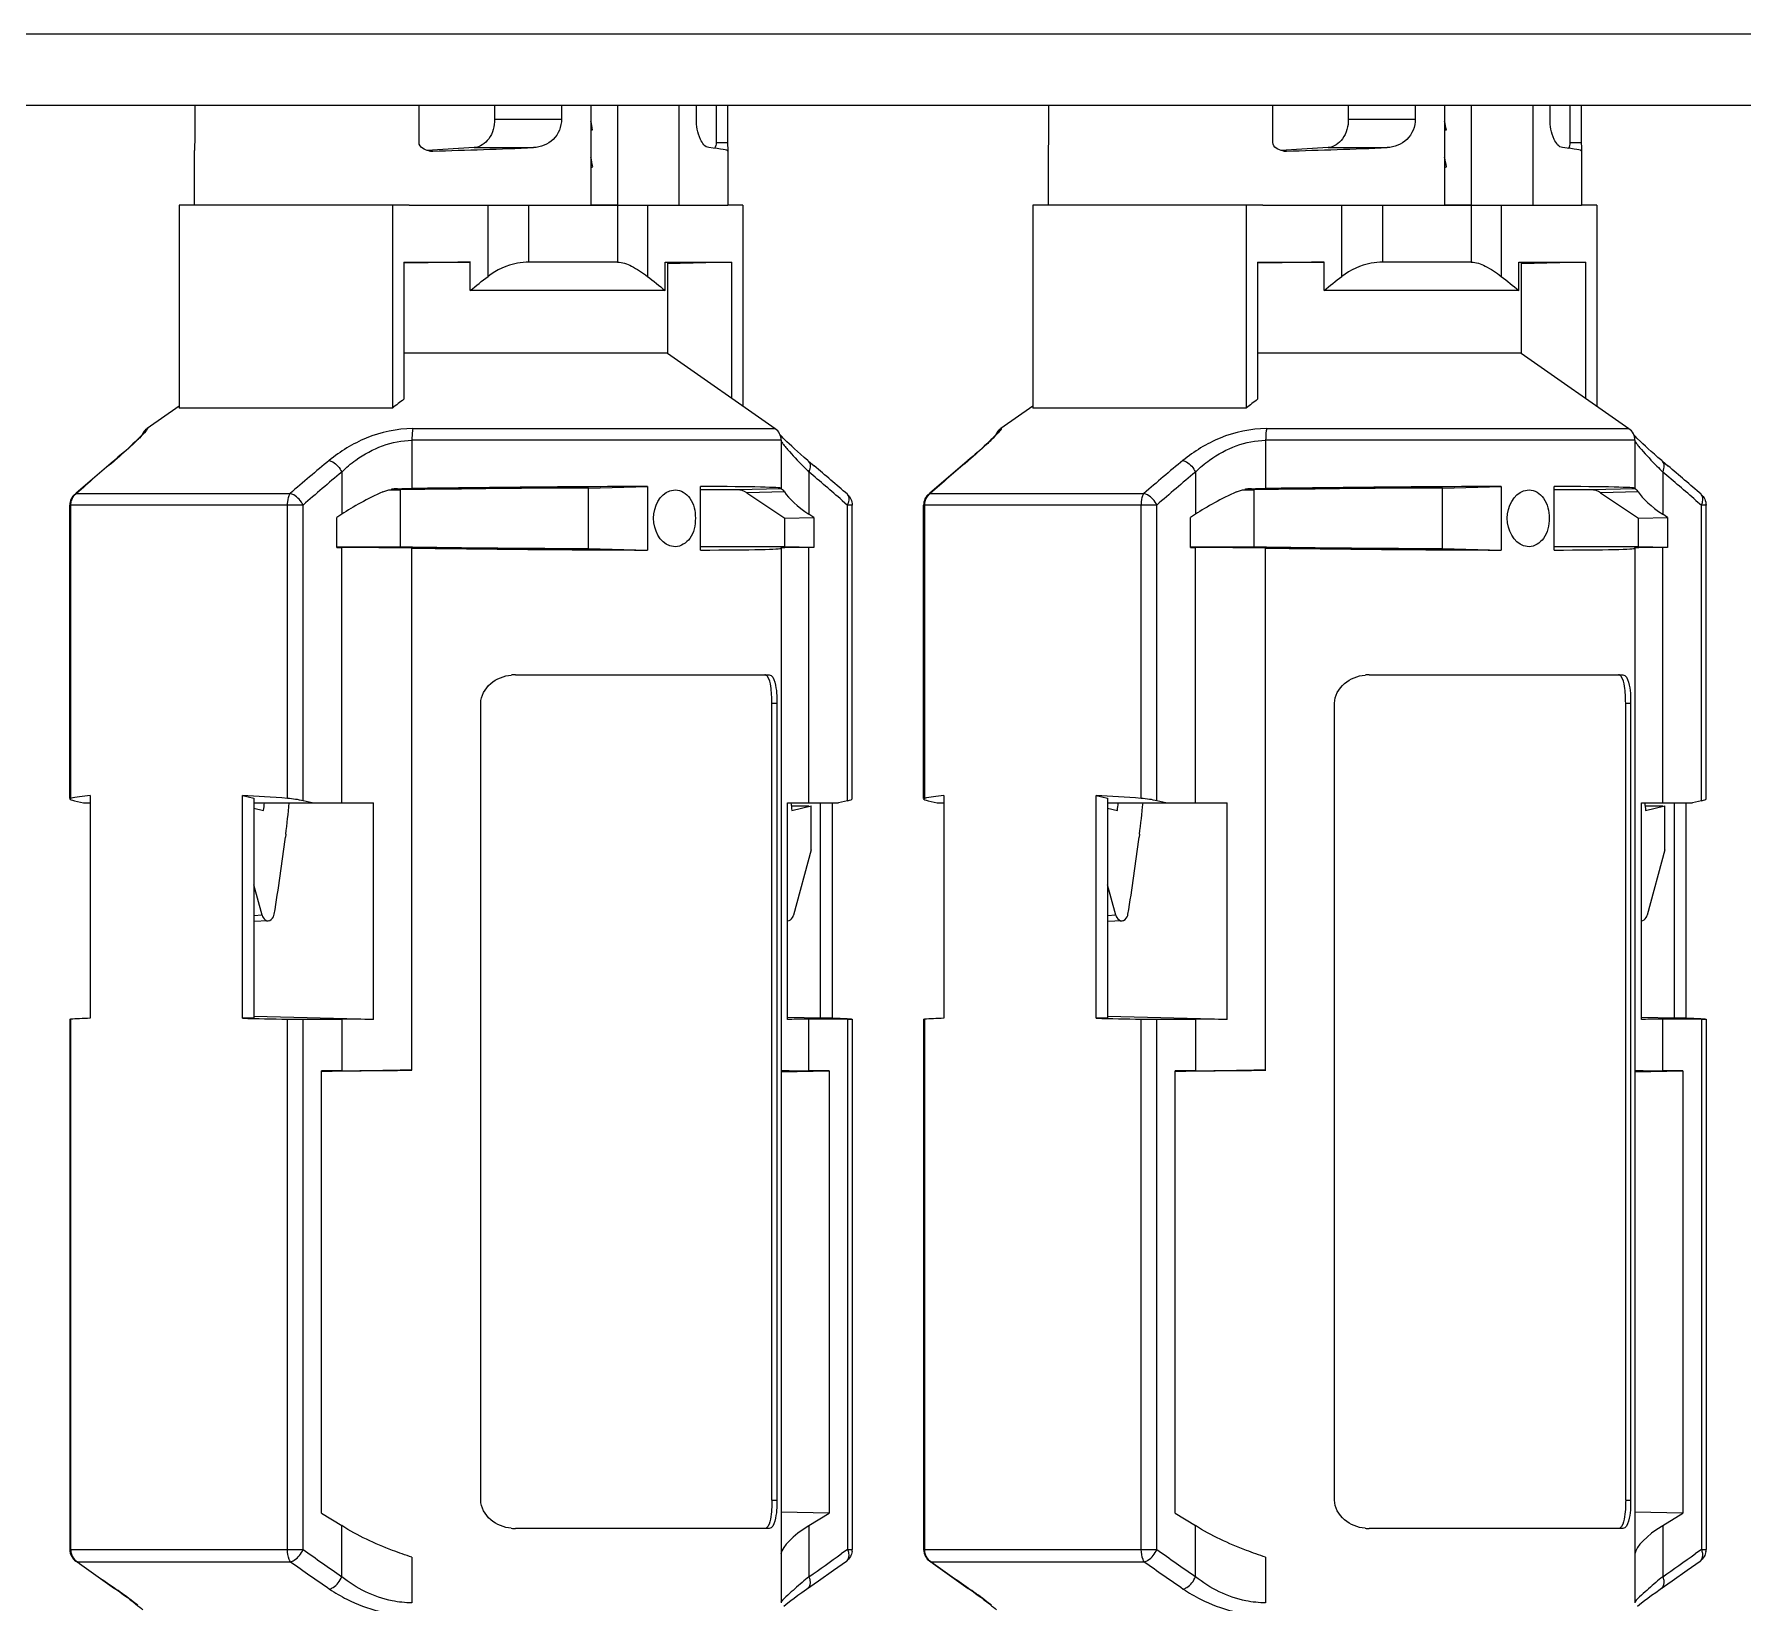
# Model space of a CAD drawing. Header units: millimetres. Extents: x 10297564 to 11610295, y -9287743 to -8409454.
# Drawn here: x 10486026 to 10487230, y -9101720 to -9100614 of the extents above; entities that cross this region are included whole.
import ezdxf

# ---------------------------------------------------------------- set-up
doc = ezdxf.new("R2010")
doc.units = ezdxf.units.MM
doc.header["$LTSCALE"] = 100
doc.layers.add('-0', color=7, linetype='Continuous')

# ---------------------------------------------------------------- blocks, each defined once
blk = doc.blocks.new('인버터 외형도')
at = {"layer": '-0', "linetype": 'Continuous'}
for p, q in [((99025.72, 35682.62), (86444.77, 35682.62)), ((99025.72, 35644.99), (86444.77, 35644.99)), ((87748.59, 35644.99), (87748.59, 35625.32)), ((87867.24, 35625.32), (87867.24, 35644.99)), ((87907.18, 35644.84), (87907.18, 35637.67)), ((87907.18, 35637.67), (87942.59, 35637.67)), ((87942.59, 35644.84), (87942.59, 35637.67)), ((87958.12, 35644.99), (87958.12, 35592.15)), ((87972.2, 35644.99), (87972.2, 35592.15)), ((88004.87, 35592.15), (88004.87, 35644.99)), ((88013.9, 35637.67), (88013.9, 35644.84)), ((88024.39, 35644.99), (88024.39, 35625.32)), ((88030.35, 35644.99), (88030.35, 35625.32)), ((88200.06, 35644.99), (88200.06, 35625.32)), ((88318.71, 35625.32), (88318.71, 35644.99)), ((88358.65, 35644.84), (88358.65, 35637.67)), ((88358.65, 35637.67), (88394.06, 35637.67)), ((88394.06, 35644.84), (88394.06, 35637.67)), ((88409.59, 35644.99), (88409.59, 35592.15)), ((88423.67, 35644.99), (88423.67, 35592.15)), ((88456.34, 35592.15), (88456.34, 35644.99)), ((88465.37, 35637.67), (88465.37, 35644.84)), ((88475.86, 35644.99), (88475.86, 35625.32)), ((88481.82, 35644.99), (88481.82, 35625.32)), ((87958.12, 35631.96), (87959.03, 35631.96)), ((88409.59, 35631.96), (88410.5, 35631.96)), ((87748.38, 35620.81), (87748.38, 35592.15)), ((87748.39, 35620.82), (87748.39, 35620.8)), ((87896.47, 35622.63), (87871.53, 35621.19)), ((87874.44, 35620.81), (87874.15, 35620.8)), ((87874.15, 35620.81), (87874.44, 35620.81)), ((87896.47, 35622.63), (87927.78, 35622.63)), ((88024.39, 35625.32), (88030.35, 35625.32)), ((88030.55, 35620.82), (88030.55, 35620.8)), ((88030.55, 35620.81), (88030.55, 35592.15)), ((88199.85, 35620.81), (88199.85, 35592.15)), ((88199.86, 35620.82), (88199.86, 35620.8)), ((88347.94, 35622.63), (88323, 35621.19)), ((88325.91, 35620.81), (88325.62, 35620.8)), ((88325.62, 35620.81), (88325.91, 35620.81)), ((88347.94, 35622.63), (88379.25, 35622.63)), ((88475.86, 35625.32), (88481.82, 35625.32)), ((88482.02, 35620.82), (88482.02, 35620.8)), ((88482.02, 35620.81), (88482.02, 35592.15)), ((87740.42, 35592.15), (87740.42, 35484.93)), ((87862.05, 35592.15), (87740.42, 35592.15)), ((87853.2, 35592.15), (87853.2, 35484.93)), ((87862.05, 35592.15), (88030.55, 35592.15)), ((87903.71, 35554.53), (87903.71, 35592.15)), ((87925.35, 35562.06), (87925.35, 35592.15)), ((87972.18, 35592.15), (87958.12, 35592.15)), ((87972.18, 35592.15), (87972.18, 35562.06)), ((87988.01, 35592.15), (87988.01, 35554.53)), ((88038.51, 35592.15), (88030.55, 35592.15)), ((88038.51, 35592.15), (88038.51, 35485.95)), ((88191.89, 35592.15), (88191.89, 35484.93)), ((88313.52, 35592.15), (88191.89, 35592.15)), ((88304.67, 35592.15), (88304.67, 35484.93)), ((88313.52, 35592.15), (88482.02, 35592.15)), ((88355.18, 35554.53), (88355.18, 35592.15)), ((88376.82, 35562.06), (88376.82, 35592.15)), ((88423.65, 35592.15), (88409.59, 35592.15)), ((88423.65, 35592.15), (88423.65, 35562.06)), ((88439.48, 35592.15), (88439.48, 35554.53)), ((88489.98, 35592.15), (88482.02, 35592.15)), ((88489.98, 35592.15), (88489.98, 35485.95)), ((87859.19, 35562.06), (87859.19, 35489.55)), ((87859.19, 35562.06), (87894.36, 35562.06)), ((87894.36, 35547.01), (87894.36, 35562.06)), ((87972.18, 35562.06), (87925.35, 35562.06)), ((87997.36, 35547.01), (87997.36, 35562.06)), ((87997.36, 35562.06), (88032.53, 35562.06)), ((87998.57, 35561.86), (87998.57, 35513.91)), ((88032.53, 35562.06), (87998.59, 35561.19)), ((88032.53, 35562.06), (88032.53, 35490.13)), ((88310.66, 35562.06), (88310.66, 35489.55)), ((88310.66, 35562.06), (88345.83, 35562.06)), ((88345.83, 35547.01), (88345.83, 35562.06)), ((88423.65, 35562.06), (88376.82, 35562.06)), ((88448.83, 35547.01), (88448.83, 35562.06)), ((88448.83, 35562.06), (88484, 35562.06)), ((88450.04, 35561.86), (88450.04, 35513.91)), ((88484, 35562.06), (88450.06, 35561.19)), ((88484, 35562.06), (88484, 35490.13)), ((87997.36, 35547.01), (87894.36, 35547.01)), ((88448.83, 35547.01), (88345.83, 35547.01)), ((87998.57, 35513.91), (87859.19, 35513.91)), ((87998.57, 35513.91), (88055.56, 35474.01)), ((88450.04, 35513.91), (88310.66, 35513.91)), ((88450.04, 35513.91), (88507.03, 35474.01)), ((87740.42, 35485.95), (87723.38, 35474.01)), ((87853.2, 35484.93), (87740.42, 35484.93)), ((88191.89, 35485.95), (88174.85, 35474.01)), ((88304.67, 35484.93), (88191.89, 35484.93)), ((87723.38, 35474.01), (87723.58, 35474.01)), ((87863.96, 35474.01), (88055.56, 35474.01)), ((88174.85, 35474.01), (88175.05, 35474.01)), ((88315.43, 35474.01), (88507.03, 35474.01)), ((87721.61, 35471.74), (87720.94, 35470.96)), ((87863.47, 35467.84), (87863.47, 35442.35)), ((88058.77, 35467.84), (87863.47, 35467.84)), ((88058.77, 35467.84), (88058.77, 35442.46)), ((88061.8, 35467.1), (88059.83, 35469.04)), ((88173.08, 35471.74), (88172.41, 35470.96)), ((88314.94, 35467.84), (88314.94, 35442.35)), ((88510.24, 35467.84), (88314.94, 35467.84)), ((88510.24, 35467.84), (88510.24, 35442.46)), ((88513.27, 35467.1), (88511.3, 35469.04)), ((87705.67, 35456.83), (87706.37, 35457.24)), ((87706.05, 35457.14), (87705.68, 35456.83)), ((87705.76, 35456.72), (87706.37, 35457.24)), ((88073.26, 35456.83), (88076.21, 35454.33)), ((88157.14, 35456.83), (88157.84, 35457.24)), ((88157.52, 35457.14), (88157.15, 35456.83)), ((88157.23, 35456.72), (88157.84, 35457.24)), ((88524.73, 35456.83), (88527.68, 35454.33)), ((87826.33, 35451.07), (87826.33, 35428.72)), ((88073.45, 35451.07), (88073.45, 35428.72)), ((88277.8, 35451.07), (88277.8, 35428.72)), ((88524.92, 35451.07), (88524.92, 35428.72)), ((87685.9, 35439.91), (87685.17, 35439.28)), ((87685.17, 35439.28), (87686.02, 35439.76)), ((87686.02, 35439.76), (87799.05, 35439.76)), ((87851.46, 35441.66), (87857.45, 35441.66)), ((87855.9, 35442.25), (87856.29, 35442.26)), ((87855.9, 35442.25), (87856.29, 35442.26)), ((87857.45, 35411.57), (87857.45, 35441.66)), ((87956.93, 35442.62), (87988.07, 35443.42)), ((87956.93, 35410.61), (87956.93, 35442.62)), ((87988.07, 35443.42), (87988.07, 35409.81)), ((87999.9, 35441.17), (88002.75, 35441.66)), ((88016.03, 35409.81), (88016.03, 35443.42)), ((88035.59, 35441.66), (88016.03, 35441.66)), ((88058.78, 35442.26), (88035.59, 35441.66)), ((88060.44, 35440.58), (88040.59, 35440.08)), ((88040.59, 35440.08), (88060.6, 35426.61)), ((88058.56, 35442.35), (88058.51, 35442.32)), ((88058.77, 35442.46), (88058.56, 35442.35)), ((88137.37, 35439.91), (88136.64, 35439.28)), ((88136.64, 35439.28), (88137.49, 35439.76)), ((88137.49, 35439.76), (88250.52, 35439.76)), ((88302.93, 35441.66), (88308.92, 35441.66)), ((88307.37, 35442.25), (88307.76, 35442.26)), ((88307.37, 35442.25), (88307.76, 35442.26)), ((88308.92, 35411.57), (88308.92, 35441.66)), ((88408.4, 35442.62), (88439.54, 35443.42)), ((88408.4, 35410.61), (88408.4, 35442.62)), ((88439.54, 35443.42), (88439.54, 35409.81)), ((88451.37, 35441.17), (88454.22, 35441.66)), ((88467.5, 35409.81), (88467.5, 35443.42)), ((88487.06, 35441.66), (88467.5, 35441.66)), ((88510.25, 35442.26), (88487.06, 35441.66)), ((88511.91, 35440.58), (88492.06, 35440.08)), ((88492.06, 35440.08), (88512.07, 35426.61)), ((88510.03, 35442.35), (88509.98, 35442.32)), ((88510.24, 35442.46), (88510.03, 35442.35)), ((87682.58, 35278.47), (87682.58, 35433.6)), ((87805.91, 35433.6), (87682.58, 35433.6)), ((87682.98, 35433.6), (87682.98, 35278.47)), ((87797.71, 35278.47), (87797.71, 35433.6)), ((87805.91, 35277.25), (87805.91, 35433.6)), ((87826.33, 35428.72), (87823.78, 35427.01)), ((88076, 35427.01), (88073.45, 35428.72)), ((88091, 35436.08), (88093.87, 35433.6)), ((88093.87, 35277.25), (88093.87, 35433.6)), ((88096.36, 35433.6), (88093.87, 35433.6)), ((88096.36, 35278.24), (88096.36, 35433.6)), ((88134.05, 35278.47), (88134.05, 35433.6)), ((88257.38, 35433.6), (88134.05, 35433.6)), ((88134.45, 35433.6), (88134.45, 35278.47)), ((88249.18, 35278.47), (88249.18, 35433.6)), ((88257.38, 35277.25), (88257.38, 35433.6)), ((88277.8, 35428.72), (88275.25, 35427.01)), ((88527.47, 35427.01), (88524.92, 35428.72)), ((88542.47, 35436.08), (88545.34, 35433.6)), ((88547.83, 35433.6), (88545.34, 35433.6)), ((88545.34, 35277.25), (88545.34, 35433.6)), ((88547.83, 35278.24), (88547.83, 35433.6)), ((87823.78, 35411.17), (87823.78, 35427.01)), ((88060.6, 35426.61), (88076, 35427.01)), ((88060.6, 35411.57), (88060.6, 35426.61)), ((88076, 35427.01), (88076, 35411.17)), ((88275.25, 35411.17), (88275.25, 35427.01)), ((88512.07, 35426.61), (88527.47, 35427.01)), ((88512.07, 35411.57), (88512.07, 35426.61)), ((88527.47, 35427.01), (88527.47, 35411.17)), ((87823.78, 35411.57), (87857.45, 35411.57)), ((87823.78, 35411.17), (87826.33, 35411.17)), ((87826.33, 35276.13), (87826.33, 35411.17)), ((87863.47, 35134.76), (87863.47, 35410.88)), ((87956.93, 35410.61), (87988.07, 35409.81)), ((88002.76, 35411.57), (87999.9, 35412.06)), ((88060.6, 35411.57), (88016.03, 35411.57)), ((88058.51, 35410.91), (88058.56, 35410.88)), ((88058.77, 35410.77), (88058.56, 35410.88)), ((88058.77, 35410.77), (88058.77, 34853.08)), ((88076, 35411.17), (88060.6, 35411.57)), ((88073.45, 35276.13), (88073.45, 35411.17)), ((88076, 35411.17), (88073.45, 35411.17)), ((88275.25, 35411.57), (88308.92, 35411.57)), ((88275.25, 35411.17), (88277.8, 35411.17)), ((88277.8, 35276.13), (88277.8, 35411.17)), ((88314.94, 35134.76), (88314.94, 35410.88)), ((88408.4, 35410.61), (88439.54, 35409.81)), ((88454.23, 35411.57), (88451.37, 35412.06)), ((88512.07, 35411.57), (88467.5, 35411.57)), ((88509.98, 35410.91), (88510.03, 35410.88)), ((88510.24, 35410.77), (88510.03, 35410.88)), ((88510.24, 35410.77), (88510.24, 34853.08)), ((88527.47, 35411.17), (88512.07, 35411.57)), ((88527.47, 35411.17), (88524.92, 35411.17)), ((88524.92, 35276.13), (88524.92, 35411.17)), ((87918.2, 35343.85), (88052.4, 35343.85)), ((88369.67, 35343.85), (88503.87, 35343.85)), ((87899.87, 34907.42), (87899.87, 35328.8)), ((88053.85, 34907.42), (88053.85, 35328.8)), ((88053.85, 35328.8), (88056.44, 35328.8)), ((88056.44, 35328.8), (88056.44, 34907.42)), ((88351.34, 34907.42), (88351.34, 35328.8)), ((88505.32, 35328.8), (88507.91, 35328.8)), ((88505.32, 34907.42), (88505.32, 35328.8)), ((88507.91, 35328.8), (88507.91, 34907.42)), ((87682.98, 35278.47), (87682.58, 35278.24)), ((87685.07, 35277.25), (87689.81, 35276.13)), ((87689.81, 35276.13), (87693.32, 35276.13)), ((87693.32, 35280.07), (87693.32, 35162.21)), ((87773.88, 35280.07), (87779.89, 35278.65)), ((87773.88, 35162.21), (87773.88, 35280.07)), ((87779.89, 35278.65), (87779.89, 35162.21)), ((87779.89, 35276.13), (87843.18, 35276.13)), ((87810.65, 35276.13), (87805.91, 35277.25)), ((87843.18, 35161.61), (87843.18, 35276.13)), ((88062.16, 35276.13), (88089.12, 35276.13)), ((88062.16, 35161.61), (88062.16, 35276.13)), ((88079.61, 35162.21), (88079.61, 35276.13)), ((88085.62, 35276.13), (88085.62, 35162.21)), ((88093.87, 35277.25), (88089.12, 35276.13)), ((88134.45, 35278.47), (88134.05, 35278.24)), ((88136.54, 35277.25), (88141.28, 35276.13)), ((88141.28, 35276.13), (88144.79, 35276.13)), ((88144.79, 35280.07), (88144.79, 35162.21)), ((88225.35, 35280.07), (88231.36, 35278.65)), ((88225.35, 35162.21), (88225.35, 35280.07)), ((88231.36, 35278.65), (88231.36, 35162.21)), ((88231.36, 35276.13), (88294.65, 35276.13)), ((88262.12, 35276.13), (88257.38, 35277.25)), ((88294.65, 35161.61), (88294.65, 35276.13)), ((88513.63, 35276.13), (88540.59, 35276.13)), ((88513.63, 35161.61), (88513.63, 35276.13)), ((88531.08, 35162.21), (88531.08, 35276.13)), ((88537.09, 35276.13), (88537.09, 35162.21)), ((88545.34, 35277.25), (88540.59, 35276.13)), ((87779.89, 35273.29), (87785.05, 35272.07)), ((88064.09, 35274.49), (88073.45, 35274.49)), ((88064.37, 35272.07), (88074.57, 35274.49)), ((88074.57, 35251.32), (88074.57, 35274.49)), ((88231.36, 35273.29), (88236.52, 35272.07)), ((88515.56, 35274.49), (88524.92, 35274.49)), ((88515.84, 35272.07), (88526.04, 35274.49)), ((88526.04, 35251.32), (88526.04, 35274.49)), ((87796.75, 35259.52), (87796.56, 35258.01)), ((88248.22, 35259.52), (88248.03, 35258.01)), ((88074.57, 35251.32), (88065.2, 35216.66)), ((88526.04, 35251.32), (88516.67, 35216.66)), ((87784.23, 35216.66), (87779.89, 35232.71)), ((88235.7, 35216.66), (88231.36, 35232.71)), ((87784.23, 35216.66), (87779.89, 35216.46)), ((87787.5, 35213.69), (87779.89, 35213.34)), ((88235.7, 35216.66), (88231.36, 35216.46)), ((88238.97, 35213.69), (88231.36, 35213.34)), ((87682.58, 35161.73), (87682.98, 35161.76)), ((87682.58, 35161.73), (87682.58, 34881.32)), ((87682.98, 35161.76), (87682.98, 34881.32)), ((87779.89, 35162.21), (87773.88, 35162.21)), ((87843.18, 35161.61), (87779.91, 35163.23)), ((87797.71, 34881.32), (87797.71, 35161.76)), ((87805.91, 35161.68), (87826.33, 35161.68)), ((87805.91, 34881.32), (87805.91, 35161.68)), ((87826.33, 35161.68), (87826.33, 35134.47)), ((88079.61, 35162.21), (88062.19, 35162.66)), ((88093.87, 35161.68), (88073.45, 35161.68)), ((88073.45, 35134.47), (88073.45, 35161.68)), ((88085.62, 35162.21), (88079.61, 35162.21)), ((88093.87, 35161.68), (88093.87, 34881.32)), ((88095.95, 35161.76), (88096.36, 35161.73)), ((88096.36, 35161.73), (88096.36, 34881.32)), ((88134.05, 35161.73), (88134.45, 35161.76)), ((88134.05, 35161.73), (88134.05, 34881.32)), ((88134.45, 35161.76), (88134.45, 34881.32)), ((88231.36, 35162.21), (88225.35, 35162.21)), ((88294.65, 35161.61), (88231.38, 35163.23)), ((88249.18, 34881.32), (88249.18, 35161.76)), ((88257.38, 35161.68), (88277.8, 35161.68)), ((88257.38, 34881.32), (88257.38, 35161.68)), ((88277.8, 35161.68), (88277.8, 35134.47)), ((88531.08, 35162.21), (88513.66, 35162.66)), ((88545.34, 35161.68), (88524.92, 35161.68)), ((88524.92, 35134.47), (88524.92, 35161.68)), ((88537.09, 35162.21), (88531.08, 35162.21)), ((88545.34, 35161.68), (88545.34, 34881.32)), ((88547.42, 35161.76), (88547.83, 35161.73)), ((88547.83, 35161.73), (88547.83, 34881.32)), ((87826.33, 35134.47), (87815.68, 35134.47)), ((87815.68, 34900.57), (87815.68, 35134.47)), ((88058.77, 35133.83), (88084.09, 35134.47)), ((88084.09, 35134.47), (88073.45, 35134.47)), ((88084.09, 35134.47), (88084.09, 34900.57)), ((88277.8, 35134.47), (88267.15, 35134.47)), ((88267.15, 34900.57), (88267.15, 35134.47)), ((88510.24, 35133.83), (88535.56, 35134.47)), ((88535.56, 35134.47), (88524.92, 35134.47)), ((88535.56, 35134.47), (88535.56, 34900.57)), ((88053.85, 34907.42), (88056.44, 34907.42)), ((88505.32, 34907.42), (88507.91, 34907.42)), ((87815.68, 34900.57), (87826.33, 34893.89)), ((88084.09, 34900.57), (88058.77, 34900.98)), ((88073.45, 34893.89), (88084.09, 34900.57)), ((88267.15, 34900.57), (88277.8, 34893.89)), ((88535.56, 34900.57), (88510.24, 34900.98)), ((88524.92, 34893.89), (88535.56, 34900.57)), ((87826.33, 34866.91), (87826.33, 34893.89)), ((88052.4, 34892.38), (87918.2, 34892.38)), ((88073.45, 34893.89), (88073.45, 34866.91)), ((88277.8, 34866.91), (88277.8, 34893.89)), ((88503.87, 34892.38), (88369.67, 34892.38)), ((88524.92, 34893.89), (88524.92, 34866.91)), ((87682.58, 34881.32), (87805.91, 34881.32)), ((87863.47, 34877.24), (87863.47, 34853.08)), ((88093.87, 34881.32), (88090.54, 34878.94)), ((88093.87, 34881.32), (88096.36, 34881.32)), ((88134.05, 34881.32), (88257.38, 34881.32)), ((88314.94, 34877.24), (88314.94, 34853.08)), ((88545.34, 34881.32), (88542.01, 34878.94)), ((88545.34, 34881.32), (88547.83, 34881.32)), ((87686.54, 34874.8), (87685.73, 34875.19)), ((87686.46, 34874.67), (87685.73, 34875.19)), ((87686.54, 34874.8), (87799.28, 34874.8)), ((88138.01, 34874.8), (88137.2, 34875.19)), ((88137.93, 34874.67), (88137.2, 34875.19)), ((88138.01, 34874.8), (88250.75, 34874.8)), ((87706.9, 34860.39), (87706.23, 34860.73)), ((87706.23, 34860.73), (87706.84, 34860.3)), ((87706.9, 34860.39), (87706.29, 34860.82)), ((87706.84, 34860.3), (87708.93, 34858.83)), ((88158.37, 34860.39), (88157.7, 34860.73)), ((88157.7, 34860.73), (88158.31, 34860.3)), ((88158.37, 34860.39), (88157.76, 34860.82)), ((88158.31, 34860.3), (88160.4, 34858.83)), ((88060.15, 34851.37), (88062.29, 34853.08)), ((88511.62, 34851.37), (88513.76, 34853.08))]:
    blk.add_line(p, q, dxfattribs=at)
for points in [[(87720.94, 35470.96), (87720.56, 35470.54), (87719.9, 35469.85), (87719.11, 35469.04), (87718.19, 35468.12), (87717.13, 35467.1), (87715.95, 35465.96), (87714.64, 35464.73), (87713.19, 35463.4), (87711.61, 35461.98), (87709.9, 35460.46)], [(88059.83, 35469.04), (88059.04, 35469.85), (88058.38, 35470.54), (88058, 35470.96)], [(88073.26, 35456.83), (88072.89, 35457.14), (88070.9, 35458.84), (88069.04, 35460.46), (88067.33, 35461.98), (88065.75, 35463.4), (88064.3, 35464.73), (88062.99, 35465.96), (88061.8, 35467.1)], [(88172.41, 35470.96), (88172.03, 35470.54), (88171.37, 35469.85), (88170.58, 35469.04), (88169.66, 35468.12), (88168.6, 35467.1), (88167.42, 35465.96), (88166.11, 35464.73), (88164.66, 35463.4), (88163.08, 35461.98), (88161.37, 35460.46)], [(88511.3, 35469.04), (88510.51, 35469.85), (88509.85, 35470.54), (88509.47, 35470.96)], [(88524.73, 35456.83), (88524.36, 35457.14), (88522.37, 35458.84), (88520.51, 35460.46), (88518.8, 35461.98), (88517.22, 35463.4), (88515.77, 35464.73), (88514.46, 35465.96), (88513.27, 35467.1)], [(87709.9, 35460.46), (87708.04, 35458.85), (87706.05, 35457.14)], [(88161.37, 35460.46), (88159.51, 35458.85), (88157.52, 35457.14)], [(88078.44, 34864.74), (88086.42, 34870.36), (88093.21, 34875.19)], [(88529.91, 34864.74), (88537.89, 34870.36), (88544.68, 34875.19)], [(88062.29, 34853.08), (88063.85, 34854.29), (88065.61, 34855.62), (88067.57, 34857.07), (88069.72, 34858.62), (88072.06, 34860.28), (88078.44, 34864.74)], [(88513.76, 34853.08), (88515.32, 34854.29), (88517.08, 34855.62), (88519.04, 34857.07), (88521.19, 34858.62), (88523.53, 34860.28), (88529.91, 34864.74)], [(87708.93, 34858.83), (87710.96, 34857.36), (87712.82, 34856), (87714.51, 34854.73), (87716.02, 34853.57), (87717.37, 34852.51), (87718.56, 34851.56), (87719.58, 34850.72), (87720.43, 34850), (87721.12, 34849.4)], [(88160.4, 34858.83), (88162.43, 34857.36), (88164.29, 34856), (88165.98, 34854.73), (88167.49, 34853.57), (88168.84, 34852.51), (88170.03, 34851.56), (88171.05, 34850.72), (88171.9, 34850), (88172.59, 34849.4)]]:
    blk.add_lwpolyline(points, dxfattribs=at)
for centre, radius, start, end in [((87874.15, 35630.88), 10.08, 260.48105, 270.0038), ((88325.62, 35630.88), 10.08, 260.48105, 270.0038), ((88292.25, 34922.67), 713.37, 127.37738, 127.9845), ((88743.72, 34922.67), 713.37, 127.37738, 127.9845), ((87727.69, 35467.84), 7.52, 124.99998, 155.19379), ((88051.25, 35467.84), 7.52, 0, 55.00002), ((88179.16, 35467.84), 7.52, 124.99998, 155.19379), ((88502.72, 35467.84), 7.52, 0, 55.00002), ((87620.69, 35567.77), 139.57, 314.3847, 314.98754), ((87727.93, 35467.8), 7.57, 143.37901, 150.20187), ((88072.16, 35567.77), 139.57, 314.3847, 314.98754), ((88179.4, 35467.8), 7.57, 143.37901, 150.20187), ((89024.46, 33894.9), 2044.21, 130.17544, 130.90493), ((89016.29, 33911.6), 2026.05, 130.30352, 131.03957), ((89015.19, 34023.22), 1866.97, 129.81661, 130.647), ((89475.93, 33894.9), 2044.21, 130.17544, 130.90493), ((89467.76, 33911.6), 2026.05, 130.30352, 131.03957), ((89466.66, 34023.22), 1866.97, 129.81661, 130.647), ((89130.88, 33905.86), 2022.27, 130.17284, 130.93443), ((88259.15, 35639.82), 264.78, 224.521, 225.46449), ((86761.96, 33897.73), 2032.95, 49.17495, 49.82555), ((86755.56, 33896.11), 2042.59, 49.06907, 49.71772), ((89582.35, 33905.86), 2022.27, 130.17284, 130.93443), ((88710.62, 35639.82), 264.78, 224.521, 225.46449), ((87213.43, 33897.73), 2032.95, 49.17495, 49.82555), ((87207.03, 33896.11), 2042.59, 49.06907, 49.71772), ((87690.09, 35433.61), 7.51, 145.79561, 154.60858), ((87690.13, 35433.57), 7.56, 137.91696, 145.76729), ((87690.1, 35433.6), 7.52, 130.95017, 137.93654), ((87856.22, 35420.62), 21.63, 97.72896, 100.14557), ((87856.36, 35419.58), 22.67, 95.9316, 97.73291), ((87856.53, 35417.82), 24.44, 91.48613, 95.89759), ((88141.56, 35433.61), 7.51, 145.79561, 154.60858), ((88141.6, 35433.57), 7.56, 137.91696, 145.76729), ((88141.57, 35433.6), 7.52, 130.95017, 137.93654), ((88307.69, 35420.62), 21.63, 97.72896, 100.14557), ((88307.83, 35419.58), 22.67, 95.9316, 97.73291), ((88308, 35417.82), 24.44, 91.48613, 95.89759), ((87690.96, 35433.59), 7.98, 162.68727, 179.94888), ((88142.43, 35433.59), 7.98, 162.68727, 179.94888), ((87918.2, 35323.15), 20.69, 90.01779, 96.05428), ((88369.67, 35323.15), 20.69, 90.01779, 96.05428), ((87387.97, 35320.88), 400.07, 352.99131, 353.57629), ((86807.85, 35380.29), 996.25, 353.03694, 353.99661), ((88461.73, 35320.92), 400.34, 186.4237, 187.00838), ((87839.44, 35320.88), 400.07, 352.99131, 353.57629), ((87259.32, 35380.29), 996.25, 353.03694, 353.99661), ((88913.2, 35320.92), 400.34, 186.4237, 187.00838), ((86816.86, 35379.14), 987.16, 350.55953, 352.95185), ((87268.33, 35379.14), 987.16, 350.55953, 352.95185), ((87918.2, 34913.1), 20.72, 263.99437, 269.98436), ((88369.67, 34913.1), 20.72, 263.99437, 269.98436), ((87690.11, 34881.32), 7.54, 179.98592, 210.18269), ((87690.96, 34881.32), 7.97, 180.05479, 198.89066), ((88953.22, 36485.74), 1972.43, 234.43166, 235.15773), ((86982.86, 36434.01), 1909.24, 304.83494, 305.46234), ((88088.82, 34881.32), 7.54, 351.01073, 0.01434), ((88141.58, 34881.32), 7.54, 179.98592, 210.18269), ((88142.43, 34881.32), 7.97, 180.05479, 198.89066), ((89404.69, 36485.74), 1972.43, 234.43166, 235.15773), ((87434.33, 36434.01), 1909.24, 304.83494, 305.46234), ((88540.29, 34881.32), 7.54, 351.01073, 0.01434), ((87690.23, 34880.83), 7.07, 231.55489, 238.60905), ((88840.41, 36490.05), 1985.21, 234.45963, 235.15797), ((88843.81, 36488.08), 1985.43, 234.3466, 235.04485), ((88874.88, 36392.64), 1860.31, 234.67719, 235.45221), ((88141.7, 34880.83), 7.07, 231.55489, 238.60905), ((89291.88, 36490.05), 1985.21, 234.45963, 235.15797), ((89295.28, 36488.08), 1985.43, 234.3466, 235.04485), ((89326.35, 36392.64), 1860.31, 234.67719, 235.45221), ((88223.84, 34681.52), 238.72, 129.05184, 130.19686), ((88675.31, 34681.52), 238.72, 129.05184, 130.19686)]:
    blk.add_arc(centre, radius, start, end, dxfattribs=at)
for centre, major_axis, ratio, start_param, end_param in [((87889.47, 35657.54), (-73.98, 349.05), 0.176927, -1.681597, -1.668173), ((88340.94, 35657.54), (-73.98, 349.05), 0.176927, -1.681597, -1.668173), ((87889.47, 35625.3), (141.08, 4.49), 0.028613, -1.678421, -1.296739), ((87889.47, 35625.3), (141.08, -4.49), 0.028613, 0.000911, 0.380599), ((88340.94, 35625.3), (141.08, 4.49), 0.028613, -1.678421, -1.296739), ((88340.94, 35625.3), (141.08, -4.49), 0.028613, 0.000911, 0.380599), ((87889.47, 35610.12), (96.22, 25.53), 0.213068, -0.834354, -0.820256), ((87889.47, 35638.35), (-73.98, 349.05), 0.176927, -1.682258, -1.668177), ((88340.94, 35610.12), (96.22, 25.53), 0.213068, -0.834354, -0.820256), ((88340.94, 35638.35), (-73.98, 349.05), 0.176927, -1.682258, -1.668177), ((87889.47, 35560.58), (109.11, 1.27), 0.01297, 1.52577, 1.852745), ((88340.94, 35560.58), (109.11, 1.27), 0.01297, 1.52577, 1.852745), ((87856.54, 35429.9), (44.85, 19.08), 0.270365, 1.644981, 2.189344), ((87856.54, 35442.85), (45.15, 0.53), 0.01297, -1.576436, -1.416778), ((87889.47, 35440.48), (124.15, 1.45), 0.01297, 0.996205, 1.831472), ((87889.47, 35440.48), (169.3, 1.98), 0.01297, 0.948948, 1.724815), ((87889.47, 35440.48), (169.3, 1.98), 0.01297, -0.000152, 0.726266), ((88035.58, 35426.61), (0.01, 15.05), 0.743145, -0.463211, 0.000376), ((88103.65, 35442.85), (45.15, 0.53), 0.01297, -3.042097, -3.031536), ((88103.65, 35429.9), (44.81, -17.82), 0.310322, -2.725388, -2.181025), ((88308.01, 35429.9), (44.85, 19.08), 0.270365, 1.644981, 2.189344), ((88308.01, 35442.85), (45.15, 0.53), 0.01297, -1.576436, -1.416778), ((88340.94, 35440.48), (124.15, 1.45), 0.01297, 0.996205, 1.831472), ((88340.94, 35440.48), (169.3, 1.98), 0.01297, 0.948948, 1.724815), ((88340.94, 35440.48), (169.3, 1.98), 0.01297, -0.000152, 0.726266), ((88487.05, 35426.61), (0.01, 15.05), 0.743145, -0.463211, 0.000376), ((88555.12, 35442.85), (45.15, 0.53), 0.01297, -3.042097, -3.031536), ((88555.12, 35429.9), (44.81, -17.82), 0.310322, -2.725388, -2.181025), ((87856.54, 35410.38), (45.15, -0.53), 0.01297, 1.416778, 2.303986), ((87889.47, 35412.75), (124.15, -1.45), 0.01297, -1.831472, -0.996205), ((87889.47, 35412.75), (169.3, -1.98), 0.01297, -1.724815, -0.948948), ((87889.47, 35412.75), (169.3, -1.98), 0.01297, -0.726266, 0.000152), ((88103.65, 35410.38), (45.15, -0.53), 0.01297, 8.587171, 9.42493), ((88308.01, 35410.38), (45.15, -0.53), 0.01297, 1.416778, 2.303986), ((88340.94, 35412.75), (124.15, -1.45), 0.01297, -1.831472, -0.996205), ((88340.94, 35412.75), (169.3, -1.98), 0.01297, -1.724815, -0.948948), ((88340.94, 35412.75), (169.3, -1.98), 0.01297, -0.726266, 0.000152), ((88555.12, 35410.38), (45.15, -0.53), 0.01297, 8.587171, 9.42493), ((87690.1, 35277.25), (7.52, -1), 0.115967, 3.156999, 3.994756), ((87889.47, 35243.09), (218.18, -28.99), 0.115967, 2.703446, 2.827696), ((87889.47, 35243.09), (218.18, -28.99), 0.115967, 2.020223, 2.144473), ((87800.87, 35277.25), (7.52, -1), 0.115967, 0.853164, 2.020223), ((88088.83, 35277.25), (7.52, 1), 0.115967, -0.853164, -0.015407), ((88141.57, 35277.25), (7.52, -1), 0.115967, 3.156999, 3.994756), ((88340.94, 35243.09), (218.18, -28.99), 0.115967, 2.703446, 2.827696), ((88340.94, 35243.09), (218.18, -28.99), 0.115967, 2.020223, 2.144473), ((88252.34, 35277.25), (7.52, -1), 0.115967, 0.853164, 2.020223), ((88540.3, 35277.25), (7.52, 1), 0.115967, -0.853164, -0.015407), ((87889.47, 35163.26), (218.21, 2.55), 0.01297, 2.687889, 2.812139), ((87889.47, 35163.26), (218.21, -2.55), 0.01297, -2.128916, -2.004666), ((87800.87, 35161.81), (7.52, -0.09), 0.01297, -2.004666, -0.837607), ((87856.54, 35160.89), (45.15, -0.53), 0.01297, 1.871369, 2.303986), ((88103.65, 35160.89), (45.15, -0.53), 0.01297, 2.303986, 2.736603), ((87889.47, 35163.26), (218.21, -2.55), 0.01297, 0.329453, 0.453703), ((88088.83, 35161.81), (7.52, -0.09), 0.01297, -0.837607, 0.000151), ((88340.94, 35163.26), (218.21, 2.55), 0.01297, 2.687889, 2.812139), ((88340.94, 35163.26), (218.21, -2.55), 0.01297, -2.128916, -2.004666), ((88252.34, 35161.81), (7.52, -0.09), 0.01297, -2.004666, -0.837607), ((88308.01, 35160.89), (45.15, -0.53), 0.01297, 1.871369, 2.303986), ((88555.12, 35160.89), (45.15, -0.53), 0.01297, 2.303986, 2.736603), ((88340.94, 35163.26), (218.21, -2.55), 0.01297, 0.329453, 0.453703), ((88540.3, 35161.81), (7.52, -0.09), 0.01297, -0.837607, 0.000151), ((87889.47, 35132.9), (169.3, 1.98), 0.01297, 1.724815, 2.022101), ((87856.54, 35135.26), (45.15, 0.53), 0.01297, -2.303986, -1.416778), ((88103.65, 35135.26), (45.15, 0.53), 0.01297, -3.074724, -2.303986), ((88340.94, 35132.9), (169.3, 1.98), 0.01297, 1.724815, 2.022101), ((88308.01, 35135.26), (45.15, 0.53), 0.01297, -2.303986, -1.416778), ((88555.12, 35135.26), (45.15, 0.53), 0.01297, -3.074724, -2.303986), ((88103.65, 34893.02), (44.89, 16.55), 0.290595, 2.197128, 2.964601), ((88555.12, 34893.02), (44.89, 16.55), 0.290595, 2.197128, 2.964601)]:
    blk.add_ellipse(centre, major_axis=major_axis, ratio=ratio, start_param=start_param, end_param=end_param, dxfattribs=at)
for points, knots in [([(87907.18, 35637.67), (87907.18, 35634.05), (87905.63, 35627.2), (87899.43, 35622.8), (87896.47, 35622.63)], [0, 0, 0, 0, 0.549893, 1, 1, 1, 1]), ([(87942.59, 35637.67), (87942.59, 35633.82), (87939.4, 35625.84), (87931.53, 35622.78), (87927.78, 35622.63)], [0, 0, 0, 0, 0.50619, 1, 1, 1, 1]), ([(88020.51, 35622.63), (88018.44, 35622.85), (88014.62, 35628.62), (88013.9, 35634.04), (88013.9, 35637.67)], [0, 0, 0, 0, 0.363854, 1, 1, 1, 1]), ([(88358.65, 35637.67), (88358.65, 35634.05), (88357.1, 35627.2), (88350.9, 35622.8), (88347.94, 35622.63)], [0, 0, 0, 0, 0.549893, 1, 1, 1, 1]), ([(88394.06, 35637.67), (88394.06, 35633.82), (88390.87, 35625.84), (88383, 35622.78), (88379.25, 35622.63)], [0, 0, 0, 0, 0.50619, 1, 1, 1, 1]), ([(88471.97, 35622.63), (88469.91, 35622.85), (88466.09, 35628.62), (88465.37, 35634.04), (88465.37, 35637.67)], [0, 0, 0, 0, 0.363854, 1, 1, 1, 1]), ([(87748.59, 35625.32), (87748.59, 35624.17), (87748.43, 35622.68), (87748.49, 35621.15), (87748.39, 35620.8)], [0, 0, 0, 0, 0.762308, 1, 1, 1, 1]), ([(87872.49, 35620.94), (87871.29, 35621.14), (87868.96, 35621.87), (87867.24, 35624.13), (87867.24, 35625.32)], [0, 0, 0, 0, 0.50589, 1, 1, 1, 1]), ([(88030.35, 35625.32), (88030.35, 35624.17), (88030.51, 35622.68), (88030.45, 35621.15), (88030.55, 35620.8)], [0, 0, 0, 0, 0.762308, 1, 1, 1, 1]), ([(88200.06, 35625.32), (88200.06, 35624.17), (88199.9, 35622.68), (88199.96, 35621.15), (88199.86, 35620.8)], [0, 0, 0, 0, 0.762308, 1, 1, 1, 1]), ([(88323.96, 35620.94), (88322.76, 35621.14), (88320.43, 35621.87), (88318.71, 35624.13), (88318.71, 35625.32)], [0, 0, 0, 0, 0.50589, 1, 1, 1, 1]), ([(88481.82, 35625.32), (88481.82, 35624.17), (88481.98, 35622.68), (88481.92, 35621.15), (88482.02, 35620.8)], [0, 0, 0, 0, 0.762308, 1, 1, 1, 1]), ([(87925.35, 35562.06), (87923.31, 35562.06), (87915.58, 35561.38), (87908.25, 35557.94), (87903.71, 35554.53)], [0, 0, 0, 0, 0.264807, 1, 1, 1, 1]), ([(87972.18, 35562.06), (87974.73, 35562.06), (87980.49, 35559.88), (87985.32, 35556.55), (87988.01, 35554.53)], [0, 0, 0, 0, 0.431555, 1, 1, 1, 1]), ([(88376.82, 35562.06), (88374.78, 35562.06), (88367.05, 35561.38), (88359.72, 35557.94), (88355.18, 35554.53)], [0, 0, 0, 0, 0.264807, 1, 1, 1, 1]), ([(88423.65, 35562.06), (88426.2, 35562.06), (88431.96, 35559.88), (88436.79, 35556.55), (88439.48, 35554.53)], [0, 0, 0, 0, 0.431555, 1, 1, 1, 1]), ([(87723.58, 35474.01), (87723.69, 35474), (87723.3, 35473.19), (87722.14, 35472.1), (87720.54, 35470.24), (87719.36, 35469.06)], [0, 0, 0, 0, 0.05236, 0.238674, 1, 1, 1, 1]), ([(87863.96, 35474.01), (87855.59, 35473.99), (87839.45, 35470.57), (87825.67, 35461.99), (87819.71, 35457.24)], [0, 0, 0, 0, 0.523498, 1, 1, 1, 1]), ([(87863.96, 35474.01), (87863.87, 35473.6), (87863.55, 35471.56), (87863.47, 35469.49), (87863.47, 35467.84)], [0, 0, 0, 0, 0.20177, 1, 1, 1, 1]), ([(88175.05, 35474.01), (88175.16, 35474), (88174.77, 35473.19), (88173.61, 35472.1), (88172.01, 35470.24), (88170.83, 35469.06)], [0, 0, 0, 0, 0.05236, 0.238674, 1, 1, 1, 1]), ([(88315.43, 35474.01), (88307.06, 35473.99), (88290.92, 35470.57), (88277.14, 35461.99), (88271.18, 35457.24)], [0, 0, 0, 0, 0.523498, 1, 1, 1, 1]), ([(88315.43, 35474.01), (88315.34, 35473.6), (88315.02, 35471.56), (88314.94, 35469.49), (88314.94, 35467.84)], [0, 0, 0, 0, 0.20177, 1, 1, 1, 1]), ([(87718.32, 35468.03), (87717.5, 35467.23), (87713.63, 35463.52), (87709.58, 35459.98), (87706.37, 35457.24)], [0, 0, 0, 0, 0.212649, 1, 1, 1, 1]), ([(87826.33, 35451.07), (87828.66, 35453.37), (87839.1, 35462.25), (87852.99, 35467.84), (87863.47, 35467.84)], [0, 0, 0, 0, 0.237832, 1, 1, 1, 1]), ([(88058.8, 35467.2), (88058.88, 35467.07), (88059.37, 35466.37), (88059.9, 35465.7), (88060.34, 35465.16)], [0, 0, 0, 0, 0.182807, 1, 1, 1, 1]), ([(88060.34, 35465.16), (88060.93, 35464.43), (88064.14, 35460.64), (88067.54, 35457.02), (88070.36, 35454.16)], [0, 0, 0, 0, 0.189697, 1, 1, 1, 1]), ([(88169.79, 35468.03), (88168.97, 35467.23), (88165.1, 35463.52), (88161.05, 35459.98), (88157.84, 35457.24)], [0, 0, 0, 0, 0.212649, 1, 1, 1, 1]), ([(88277.8, 35451.07), (88280.13, 35453.37), (88290.57, 35462.25), (88304.46, 35467.84), (88314.94, 35467.84)], [0, 0, 0, 0, 0.237832, 1, 1, 1, 1]), ([(88510.27, 35467.2), (88510.35, 35467.07), (88510.84, 35466.37), (88511.37, 35465.7), (88511.81, 35465.16)], [0, 0, 0, 0, 0.182807, 1, 1, 1, 1]), ([(88511.81, 35465.16), (88512.4, 35464.43), (88515.61, 35460.64), (88519.01, 35457.02), (88521.83, 35454.16)], [0, 0, 0, 0, 0.189697, 1, 1, 1, 1]), ([(87819.71, 35457.24), (87820.36, 35457.05), (87823.15, 35455.74), (87825.32, 35453.24), (87826.33, 35451.07)], [0, 0, 0, 0, 0.220863, 1, 1, 1, 1]), ([(88073.45, 35451.07), (88073.7, 35451.62), (88074.4, 35453.4), (88074.32, 35455.93), (88073.27, 35456.82)], [0, 0, 0, 0, 0.304165, 1, 1, 1, 1]), ([(88271.18, 35457.24), (88271.83, 35457.05), (88274.62, 35455.74), (88276.79, 35453.24), (88277.8, 35451.07)], [0, 0, 0, 0, 0.220863, 1, 1, 1, 1]), ([(88524.92, 35451.07), (88525.17, 35451.62), (88525.87, 35453.4), (88525.79, 35455.93), (88524.74, 35456.82)], [0, 0, 0, 0, 0.304165, 1, 1, 1, 1]), ([(87797.71, 35433.6), (87797.71, 35434.2), (87797.82, 35436.3), (87798.27, 35438.46), (87799.05, 35439.76)], [0, 0, 0, 0, 0.282228, 1, 1, 1, 1]), ([(87805.91, 35433.6), (87804.86, 35435.78), (87802.61, 35438.31), (87799.73, 35439.59), (87799.05, 35439.76)], [0, 0, 0, 0, 0.775068, 1, 1, 1, 1]), ([(87999.9, 35412.07), (87994.57, 35413.94), (87987.93, 35426.62), (87994.58, 35439.3), (87999.9, 35441.16)], [0, 0, 0, 0, 0.500013, 1, 1, 1, 1]), ([(88002.75, 35441.66), (88005.69, 35441.66), (88012.11, 35437.19), (88014.08, 35426.62), (88012.11, 35416.04), (88005.7, 35411.57), (88002.76, 35411.57)], [0, 0, 0, 0, 0.222178, 0.499986, 0.777813, 1, 1, 1, 1]), ([(88058.78, 35442.26), (88058.85, 35442.25), (88059.25, 35442.09), (88059.55, 35441.75), (88059.78, 35441.47)], [0, 0, 0, 0, 0.150118, 1, 1, 1, 1]), ([(88093.87, 35433.6), (88094.14, 35434.16), (88094.85, 35435.91), (88094.77, 35438.41), (88093.76, 35439.28)], [0, 0, 0, 0, 0.316432, 1, 1, 1, 1]), ([(88249.18, 35433.6), (88249.18, 35434.2), (88249.29, 35436.3), (88249.74, 35438.46), (88250.52, 35439.76)], [0, 0, 0, 0, 0.282228, 1, 1, 1, 1]), ([(88257.38, 35433.6), (88256.33, 35435.78), (88254.08, 35438.31), (88251.2, 35439.59), (88250.52, 35439.76)], [0, 0, 0, 0, 0.775068, 1, 1, 1, 1]), ([(88451.37, 35412.07), (88446.04, 35413.94), (88439.4, 35426.62), (88446.05, 35439.3), (88451.37, 35441.16)], [0, 0, 0, 0, 0.500013, 1, 1, 1, 1]), ([(88454.22, 35441.66), (88457.16, 35441.66), (88463.58, 35437.19), (88465.55, 35426.62), (88463.58, 35416.04), (88457.17, 35411.57), (88454.23, 35411.57)], [0, 0, 0, 0, 0.222178, 0.499986, 0.777813, 1, 1, 1, 1]), ([(88510.25, 35442.26), (88510.32, 35442.25), (88510.72, 35442.09), (88511.02, 35441.75), (88511.25, 35441.47)], [0, 0, 0, 0, 0.150118, 1, 1, 1, 1]), ([(88545.34, 35433.6), (88545.61, 35434.16), (88546.32, 35435.91), (88546.24, 35438.41), (88545.23, 35439.28)], [0, 0, 0, 0, 0.316432, 1, 1, 1, 1]), ([(87899.87, 35328.8), (87899.87, 35332.68), (87904.34, 35340.47), (87912.11, 35343.32), (87916.02, 35343.73)], [0, 0, 0, 0, 0.497288, 1, 1, 1, 1]), ([(88053.85, 35328.8), (88053.85, 35331.8), (88053.56, 35336.5), (88052.61, 35341.45), (88051.55, 35342.89)], [0, 0, 0, 0, 0.626461, 1, 1, 1, 1]), ([(88052.4, 35343.85), (88054.04, 35343.85), (88056.51, 35337.02), (88056.44, 35332.51), (88056.44, 35328.8)], [0, 0, 0, 0, 0.305985, 1, 1, 1, 1]), ([(88351.34, 35328.8), (88351.34, 35332.68), (88355.81, 35340.47), (88363.58, 35343.32), (88367.49, 35343.73)], [0, 0, 0, 0, 0.497288, 1, 1, 1, 1]), ([(88505.32, 35328.8), (88505.32, 35331.8), (88505.03, 35336.5), (88504.08, 35341.45), (88503.02, 35342.89)], [0, 0, 0, 0, 0.626461, 1, 1, 1, 1]), ([(88503.87, 35343.85), (88505.51, 35343.85), (88507.98, 35337.02), (88507.91, 35332.51), (88507.91, 35328.8)], [0, 0, 0, 0, 0.305985, 1, 1, 1, 1]), ([(87784.23, 35216.66), (87784.34, 35216.23), (87784.87, 35214.81), (87786.41, 35213.64), (87787.5, 35213.69)], [0, 0, 0, 0, 0.290467, 1, 1, 1, 1]), ([(87787.5, 35213.69), (87788.66, 35213.75), (87790.16, 35215.18), (87790.58, 35216.75), (87790.65, 35217.22)], [0, 0, 0, 0, 0.709394, 1, 1, 1, 1]), ([(88062.16, 35213.69), (88063.2, 35213.74), (88064.58, 35214.89), (88065.09, 35216.26), (88065.2, 35216.66)], [0, 0, 0, 0, 0.712397, 1, 1, 1, 1]), ([(88235.7, 35216.66), (88235.81, 35216.23), (88236.34, 35214.81), (88237.88, 35213.64), (88238.97, 35213.69)], [0, 0, 0, 0, 0.290467, 1, 1, 1, 1]), ([(88238.97, 35213.69), (88240.13, 35213.75), (88241.63, 35215.18), (88242.05, 35216.75), (88242.12, 35217.22)], [0, 0, 0, 0, 0.709394, 1, 1, 1, 1]), ([(88513.63, 35213.69), (88514.67, 35213.74), (88516.05, 35214.89), (88516.56, 35216.26), (88516.67, 35216.66)], [0, 0, 0, 0, 0.712397, 1, 1, 1, 1]), ([(87916.03, 34892.49), (87912.12, 34892.9), (87904.34, 34895.75), (87899.87, 34903.54), (87899.87, 34907.42)], [0, 0, 0, 0, 0.502891, 1, 1, 1, 1]), ([(88053.85, 34907.42), (88053.85, 34904.04), (88053.53, 34899.29), (88052.28, 34893.5), (88050.8, 34892.61)], [0, 0, 0, 0, 0.661888, 1, 1, 1, 1]), ([(88056.44, 34907.42), (88056.44, 34903.71), (88056.51, 34899.2), (88054.04, 34892.38), (88052.4, 34892.38)], [0, 0, 0, 0, 0.694228, 1, 1, 1, 1]), ([(88367.5, 34892.49), (88363.59, 34892.9), (88355.81, 34895.75), (88351.34, 34903.54), (88351.34, 34907.42)], [0, 0, 0, 0, 0.502891, 1, 1, 1, 1]), ([(88505.32, 34907.42), (88505.32, 34904.04), (88505, 34899.29), (88503.75, 34893.5), (88502.27, 34892.61)], [0, 0, 0, 0, 0.661888, 1, 1, 1, 1]), ([(88507.91, 34907.42), (88507.91, 34903.71), (88507.98, 34899.2), (88505.51, 34892.38), (88503.87, 34892.38)], [0, 0, 0, 0, 0.694228, 1, 1, 1, 1]), ([(87863.47, 34877.24), (87860.03, 34878.32), (87847.21, 34882.82), (87834.78, 34888.58), (87826.33, 34893.89)], [0, 0, 0, 0, 0.265541, 1, 1, 1, 1]), ([(88314.94, 34877.24), (88311.5, 34878.32), (88298.68, 34882.82), (88286.25, 34888.58), (88277.8, 34893.89)], [0, 0, 0, 0, 0.265541, 1, 1, 1, 1]), ([(87799.28, 34874.8), (87799.02, 34875.17), (87797.99, 34877.19), (87797.71, 34879.52), (87797.71, 34881.32)], [0, 0, 0, 0, 0.201348, 1, 1, 1, 1]), ([(87799.28, 34874.8), (87799.96, 34874.96), (87802.88, 34876.29), (87805, 34879.03), (87805.91, 34881.32)], [0, 0, 0, 0, 0.221055, 1, 1, 1, 1]), ([(88093.87, 34881.32), (88094.11, 34880.7), (88094.74, 34878.74), (88094.4, 34876.05), (88093.21, 34875.2)], [0, 0, 0, 0, 0.313064, 1, 1, 1, 1]), ([(88250.75, 34874.8), (88250.49, 34875.17), (88249.46, 34877.19), (88249.18, 34879.52), (88249.18, 34881.32)], [0, 0, 0, 0, 0.201348, 1, 1, 1, 1]), ([(88250.75, 34874.8), (88251.43, 34874.96), (88254.35, 34876.29), (88256.47, 34879.03), (88257.38, 34881.32)], [0, 0, 0, 0, 0.221055, 1, 1, 1, 1]), ([(88545.34, 34881.32), (88545.58, 34880.7), (88546.21, 34878.74), (88545.87, 34876.05), (88544.68, 34875.2)], [0, 0, 0, 0, 0.313064, 1, 1, 1, 1]), ([(87718.52, 34851.77), (87717.72, 34852.41), (87713.93, 34855.38), (87710.01, 34858.2), (87706.9, 34860.39)], [0, 0, 0, 0, 0.21206, 1, 1, 1, 1]), ([(87819.91, 34860.39), (87820.56, 34860.56), (87823.39, 34861.92), (87825.46, 34864.63), (87826.33, 34866.91)], [0, 0, 0, 0, 0.215519, 1, 1, 1, 1]), ([(87819.91, 34860.39), (87822.86, 34858.43), (87836.2, 34850.49), (87852.05, 34846.43), (87864.05, 34846.56)], [0, 0, 0, 0, 0.227807, 1, 1, 1, 1]), ([(87863.47, 34853.08), (87859.96, 34853.08), (87846.61, 34854.51), (87833.98, 34860.7), (87826.33, 34866.91)], [0, 0, 0, 0, 0.262712, 1, 1, 1, 1]), ([(88069.77, 34863.86), (88067.19, 34861.68), (88063.49, 34858.23), (88059.61, 34854.82), (88058.64, 34853.4)], [0, 0, 0, 0, 0.66217, 1, 1, 1, 1]), ([(88073.45, 34866.91), (88073.68, 34866.3), (88074.3, 34864.32), (88073.94, 34861.58), (88072.71, 34860.73)], [0, 0, 0, 0, 0.300977, 1, 1, 1, 1]), ([(88169.99, 34851.77), (88169.19, 34852.41), (88165.4, 34855.38), (88161.48, 34858.2), (88158.37, 34860.39)], [0, 0, 0, 0, 0.21206, 1, 1, 1, 1]), ([(88271.38, 34860.39), (88272.03, 34860.56), (88274.86, 34861.92), (88276.93, 34864.63), (88277.8, 34866.91)], [0, 0, 0, 0, 0.215519, 1, 1, 1, 1]), ([(88271.38, 34860.39), (88274.33, 34858.43), (88287.67, 34850.49), (88303.52, 34846.43), (88315.52, 34846.56)], [0, 0, 0, 0, 0.227807, 1, 1, 1, 1]), ([(88314.94, 34853.08), (88311.43, 34853.08), (88298.08, 34854.51), (88285.45, 34860.7), (88277.8, 34866.91)], [0, 0, 0, 0, 0.262712, 1, 1, 1, 1]), ([(88521.24, 34863.86), (88518.66, 34861.68), (88514.96, 34858.23), (88511.08, 34854.82), (88510.11, 34853.4)], [0, 0, 0, 0, 0.66217, 1, 1, 1, 1]), ([(88524.92, 34866.91), (88525.15, 34866.3), (88525.77, 34864.32), (88525.41, 34861.58), (88524.18, 34860.73)], [0, 0, 0, 0, 0.300977, 1, 1, 1, 1])]:
    blk.add_open_spline(points, degree=3, knots=knots, dxfattribs=at)
for points in [[(88024.39, 35625.32), (88024.39, 35624.25), (88024.1, 35623.12), (88023.5, 35622.25)], [(88475.86, 35625.32), (88475.86, 35624.25), (88475.57, 35623.12), (88474.97, 35622.25)], [(87894.36, 35547.01), (87897.4, 35549.61), (87900.51, 35552.13), (87903.71, 35554.53)], [(87988.01, 35554.53), (87991.2, 35552.13), (87994.31, 35549.61), (87997.36, 35547.01)], [(88345.83, 35547.01), (88348.87, 35549.61), (88351.98, 35552.13), (88355.18, 35554.53)], [(88439.48, 35554.53), (88442.67, 35552.13), (88445.78, 35549.61), (88448.83, 35547.01)], [(87721.85, 35472.32), (87722.33, 35472.97), (87722.92, 35473.55), (87723.58, 35474.01)], [(88173.32, 35472.32), (88173.8, 35472.97), (88174.39, 35473.55), (88175.05, 35474.01)], [(87684.39, 35438.09), (87683.94, 35437.45), (87683.58, 35436.72), (87683.34, 35435.97)], [(87686.02, 35439.76), (87685.4, 35439.3), (87684.84, 35438.73), (87684.39, 35438.09)], [(87848.07, 35440.58), (87849.45, 35441.2), (87850.92, 35441.64), (87852.41, 35441.9)], [(88059.78, 35441.47), (88060.02, 35441.19), (88060.24, 35440.89), (88060.44, 35440.58)], [(88093.76, 35439.28), (88095.34, 35437.92), (88096.36, 35435.68), (88096.36, 35433.59)], [(88135.86, 35438.09), (88135.41, 35437.45), (88135.05, 35436.72), (88134.81, 35435.97)], [(88137.49, 35439.76), (88136.87, 35439.3), (88136.31, 35438.73), (88135.86, 35438.09)], [(88299.54, 35440.58), (88300.92, 35441.2), (88302.39, 35441.64), (88303.88, 35441.9)], [(88511.25, 35441.47), (88511.49, 35441.19), (88511.71, 35440.89), (88511.91, 35440.58)], [(88545.23, 35439.28), (88546.81, 35437.92), (88547.83, 35435.68), (88547.83, 35433.59)], [(87683.31, 35436.83), (87682.83, 35435.83), (87682.58, 35434.7), (87682.58, 35433.59)], [(88134.78, 35436.83), (88134.3, 35435.83), (88134.05, 35434.7), (88134.05, 35433.59)], [(88051.55, 35342.89), (88051.19, 35343.38), (88050.61, 35343.85), (88050.01, 35343.85)], [(88503.02, 35342.89), (88502.66, 35343.38), (88502.08, 35343.85), (88501.48, 35343.85)], [(87683.41, 34878.74), (87683.87, 34877.42), (87684.73, 34876.17), (87685.83, 34875.3)], [(87683.6, 34877.53), (87684.13, 34876.62), (87684.87, 34875.81), (87685.73, 34875.2)], [(88095.34, 34877.54), (88094.81, 34876.62), (88094.07, 34875.81), (88093.21, 34875.2)], [(88096.27, 34880.14), (88096.12, 34879.23), (88095.8, 34878.33), (88095.34, 34877.54)], [(88134.88, 34878.74), (88135.34, 34877.42), (88136.2, 34876.17), (88137.3, 34875.3)], [(88135.07, 34877.53), (88135.6, 34876.62), (88136.34, 34875.81), (88137.2, 34875.2)], [(88546.81, 34877.54), (88546.28, 34876.62), (88545.54, 34875.81), (88544.68, 34875.2)], [(88547.74, 34880.14), (88547.59, 34879.23), (88547.27, 34878.33), (88546.81, 34877.54)]]:
    blk.add_open_spline(points, degree=3, dxfattribs=at)

msp = doc.modelspace()

# ---------------------------------------------------------------- block references
at = {"xscale": 1.333333333333333, "yscale": 1.333333333333333, "zscale": 1.333333333333333}
msp.add_blockref('인버터 외형도', (10369140.6, -9148191), dxfattribs=at)

doc.saveas('drawing.dxf')
